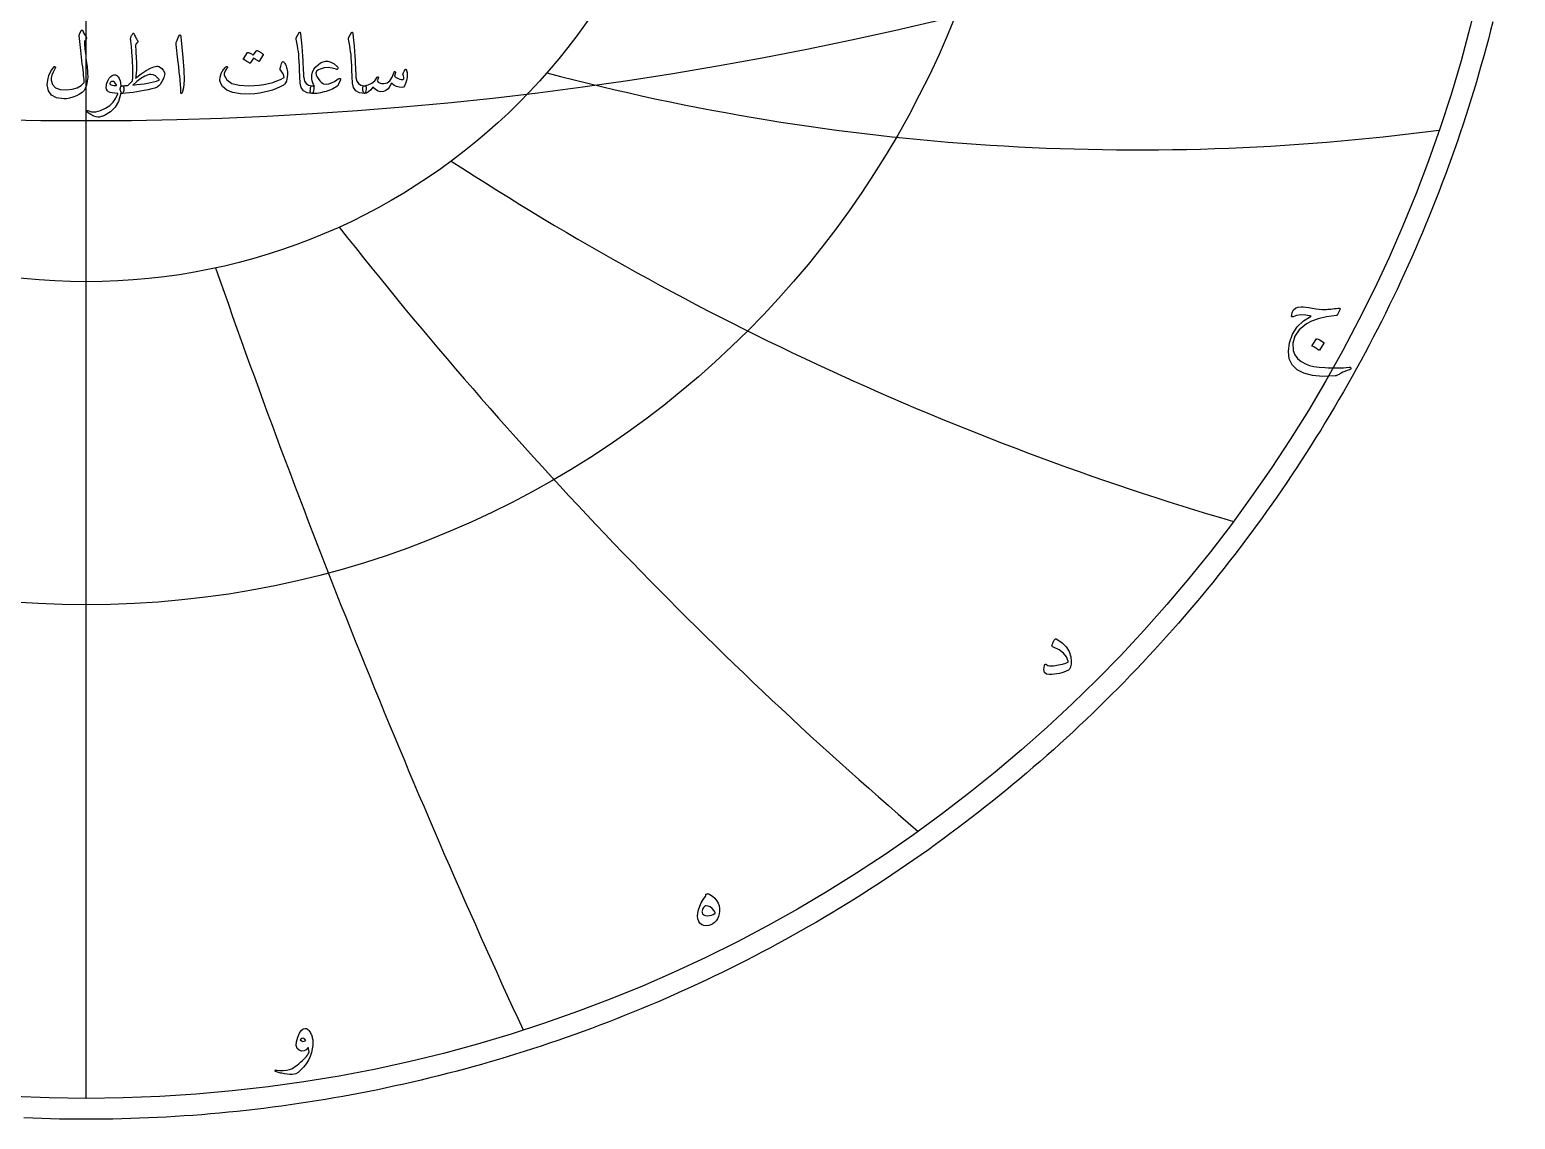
# Model space of a CAD drawing. Header units: millimetres. Extents: x -75 to 75, y -75 to 77.
# Drawn here: x -2.9 to 74.2, y -75.3 to -18.7 of the extents above; entities that cross this region are included whole.
import ezdxf

# ---------------------------------------------------------------- set-up
doc = ezdxf.new("R2010")
doc.units = ezdxf.units.MM
for name, color, linetype in [('CUT_OUTER', 1, 'Continuous'), ('ENGRAVE', 7, 'Continuous'), ('ENGRAVE_FINE', 8, 'Continuous'), ('TEXT', 5, 'Continuous')]:
    doc.layers.add(name, color=color, linetype=linetype)

msp = doc.modelspace()

# ---------------------------------------------------------------- linework, layer by layer
at = {"layer": 'CUT_OUTER'}
msp.add_lwpolyline([(73.0797, -18.3055), (72.966, -18.7536), (72.8496, -19.2009), (72.7304, -19.6476), (72.6085, -20.0935), (72.4838, -20.5386), (72.3564, -20.983), (72.2263, -21.4266), (72.0935, -21.8693), (71.9579, -22.3113), (71.8197, -22.7524), (71.6787, -23.1926), (71.5351, -23.632), (71.3887, -24.0705), (71.2397, -24.5081), (71.088, -24.9447), (70.9336, -25.3804), (70.7765, -25.8152), (70.6168, -26.249), (70.4544, -26.6818), (70.2893, -27.1136), (70.1217, -27.5444), (69.9513, -27.9741), (69.7784, -28.4028), (69.6028, -28.8304), (69.4246, -29.2569), (69.2437, -29.6824), (69.0603, -30.1067), (68.8743, -30.5299), (68.6857, -30.9519), (68.4944, -31.3728), (68.3007, -31.7924), (68.1043, -32.2109), (67.9054, -32.6282), (67.7039, -33.0443), (67.4999, -33.4591), (67.2933, -33.8726), (67.0842, -34.2849), (66.8725, -34.6958), (66.6584, -35.1055), (66.4417, -35.5139), (66.2226, -35.9209), (66.0009, -36.3265), (65.7768, -36.7308), (65.5502, -37.1337), (65.3211, -37.5352), (65.0896, -37.9353), (64.8556, -38.334), (64.6191, -38.7312), (64.3803, -39.127), (64.139, -39.5213), (63.8953, -39.9141), (63.6492, -40.3054), (63.4006, -40.6952), (63.1498, -41.0834), (62.8965, -41.4701), (62.6408, -41.8553), (62.3828, -42.2388), (62.1225, -42.6208), (61.8598, -43.0012), (61.5948, -43.3799), (61.3275, -43.7571), (61.0578, -44.1325), (60.7859, -44.5064), (60.5116, -44.8785), (60.2351, -45.2489), (59.9564, -45.6177), (59.6753, -45.9847), (59.392, -46.35), (59.1065, -46.7136), (58.8188, -47.0754), (58.5288, -47.4354), (58.2367, -47.7936), (57.9423, -48.15), (57.6458, -48.5047), (57.3471, -48.8575), (57.0462, -49.2084), (56.7432, -49.5575), (56.4381, -49.9047), (56.1308, -50.2501), (55.8214, -50.5936), (55.5099, -50.9351), (55.1963, -51.2748), (54.8807, -51.6125), (54.563, -51.9483), (54.2432, -52.2821), (53.9214, -52.6139), (53.5975, -52.9438), (53.2717, -53.2717), (52.9438, -53.5975), (52.6139, -53.9214), (52.2821, -54.2432), (51.9483, -54.563), (51.6125, -54.8807), (51.2748, -55.1963), (50.9351, -55.5099), (50.5936, -55.8214), (50.2501, -56.1308), (49.9047, -56.4381), (49.5575, -56.7432), (49.2084, -57.0462), (48.8575, -57.3471), (48.5047, -57.6458), (48.15, -57.9423), (47.7936, -58.2367), (47.4354, -58.5288), (47.0754, -58.8188), (46.7136, -59.1065), (46.35, -59.392), (45.9847, -59.6753), (45.6177, -59.9564), (45.2489, -60.2351), (44.8785, -60.5116), (44.5064, -60.7859), (44.1325, -61.0578), (43.7571, -61.3275), (43.3799, -61.5948), (43.0012, -61.8598), (42.6208, -62.1225), (42.2388, -62.3828), (41.8553, -62.6408), (41.4701, -62.8965), (41.0834, -63.1498), (40.6952, -63.4006), (40.3054, -63.6492), (39.9141, -63.8953), (39.5213, -64.139), (39.127, -64.3803), (38.7312, -64.6191), (38.334, -64.8556), (37.9353, -65.0896), (37.5352, -65.3211), (37.1337, -65.5502), (36.7308, -65.7768), (36.3265, -66.0009), (35.9209, -66.2226), (35.5139, -66.4417), (35.1055, -66.6584), (34.6958, -66.8725), (34.2849, -67.0842), (33.8726, -67.2933), (33.4591, -67.4999), (33.0443, -67.7039), (32.6282, -67.9054), (32.2109, -68.1043), (31.7924, -68.3007), (31.3728, -68.4944), (30.9519, -68.6857), (30.5299, -68.8743), (30.1067, -69.0603), (29.6824, -69.2437), (29.2569, -69.4246), (28.8304, -69.6028), (28.4028, -69.7784), (27.9741, -69.9513), (27.5444, -70.1217), (27.1136, -70.2893), (26.6818, -70.4544), (26.249, -70.6168), (25.8152, -70.7765), (25.3804, -70.9336), (24.9447, -71.088), (24.5081, -71.2397), (24.0705, -71.3887), (23.632, -71.5351), (23.1926, -71.6787), (22.7524, -71.8197), (22.3113, -71.9579), (21.8693, -72.0935), (21.4266, -72.2263), (20.983, -72.3564), (20.5386, -72.4838), (20.0935, -72.6085), (19.6476, -72.7304), (19.2009, -72.8496), (18.7536, -72.966), (18.3055, -73.0797), (17.8568, -73.1907), (17.4073, -73.2989), (16.9573, -73.4043), (16.5065, -73.507), (16.0552, -73.6069), (15.6033, -73.704), (15.1507, -73.7983), (14.6976, -73.8899), (14.244, -73.9787), (13.7898, -74.0647), (13.3351, -74.1479), (12.8798, -74.2284), (12.4241, -74.306), (11.968, -74.3808), (11.5114, -74.4529), (11.0543, -74.5221), (10.5968, -74.5885), (10.139, -74.6521), (9.6807, -74.7129), (9.2221, -74.7709), (8.7632, -74.8261), (8.3039, -74.8785), (7.8443, -74.928), (7.3844, -74.9747), (6.9242, -75.0186), (6.4638, -75.0597), (6.0031, -75.0979), (5.5422, -75.1334), (5.0811, -75.166), (4.6198, -75.1957), (4.1583, -75.2227), (3.6966, -75.2468), (3.2349, -75.268), (2.773, -75.2865), (2.311, -75.302), (1.8489, -75.3148), (1.3867, -75.3247), (0.9245, -75.3318), (0.4623, -75.3361), (0, -75.3375), (-0.4623, -75.3361), (-0.9245, -75.3318), (-1.3867, -75.3247), (-1.8489, -75.3148), (-2.311, -75.302), (-2.773, -75.2865), (-3.2349, -75.268)], dxfattribs=at)
at = {"layer": 'ENGRAVE'}
for points in [[(0, -74.25), (0, 74.25)], [(0, -74.25), (0, -31.8152)]]:
    msp.add_lwpolyline(points, dxfattribs=at)
for radius in [74.25, 48.6033, 31.8152]:
    msp.add_circle((0, 0), radius, dxfattribs=at)
for centre, radius, start, end in [((54.6354, 94.6313), 119.5926, 255.127411, 277.5202), ((102.7345, 102.7345), 153.2026, 236.855316, 253.649908), ((188.36, 108.7497), 222.8638, 218.167953, 229.364348), ((419.6752, 112.4516), 437.1898, 199.16823, 204.766427)]:
    msp.add_arc(centre, radius, start, end, dxfattribs=at)
at = {"layer": 'ENGRAVE_FINE'}
msp.add_arc((0, 166.8433), 190.2867, 247.195156, 292.804844, dxfattribs=at)
at = {"layer": 'TEXT'}
for points in [[(-0.2635, -18.7636), (-0.2558, -18.7501), (-0.2459, -18.7405), (-0.2338, -18.7348), (-0.2196, -18.7328), (-0.2053, -18.7353), (-0.1932, -18.7427), (-0.1833, -18.7551), (-0.1756, -18.7724), (-0.1348, -18.8731), (-0.0911, -18.9601), (-0.0447, -19.0334), (0.0044, -19.0929), (0.0189, -19.1143), (0.0231, -19.139), (0.0167, -19.167), (0, -19.1983), (-0.0107, -19.2134), (-0.0209, -19.2279), (-0.0305, -19.2419), (-0.0395, -19.2554), (-0.048, -19.268), (-0.056, -19.2795), (-0.0634, -19.29), (-0.0703, -19.2993), (-0.0818, -19.3163), (-0.09, -19.3366), (-0.095, -19.3602), (-0.0966, -19.3871), (-0.0914, -19.463), (-0.0845, -19.5458), (-0.076, -19.6354), (-0.0659, -19.7318), (-0.0543, -19.8352), (-0.0417, -19.9453), (-0.028, -20.0624), (-0.0132, -20.1863), (0.0034, -20.3099), (0.0181, -20.4262), (0.0309, -20.535), (0.0417, -20.6364), (0.0509, -20.7307), (0.0587, -20.8181), (0.0652, -20.8986), (0.0703, -20.9723), (0.076, -21.1905), (0.0582, -21.3972), (0.0167, -21.5923), (-0.0483, -21.7759), (-0.1117, -21.8838), (-0.2097, -21.9834), (-0.3422, -22.0748), (-0.5094, -22.1579), (-0.6905, -22.2268), (-0.8607, -22.2754), (-1.0198, -22.3037), (-1.168, -22.3116), (-1.5391, -22.2606), (-1.8048, -22.1206), (-1.965, -21.8917), (-2.0199, -21.5739), (-2.0007, -21.3371), (-1.9387, -21.1052), (-1.8338, -20.8782), (-1.6862, -20.6562), (-1.6749, -20.6433), (-1.6631, -20.6353), (-1.6508, -20.6323), (-1.6379, -20.6342), (-1.6242, -20.6394), (-1.6137, -20.6463), (-1.6066, -20.6548), (-1.6028, -20.6649), (-1.6, -20.68), (-1.6006, -20.6946), (-1.6044, -20.7086), (-1.6115, -20.722), (-1.7123, -20.9183), (-1.7817, -21.0854), (-1.8198, -21.2234), (-1.8267, -21.3324), (-1.7534, -21.567), (-1.5951, -21.7309), (-1.3516, -21.8239), (-1.0231, -21.8462), (-0.727, -21.814), (-0.4753, -21.7397), (-0.2681, -21.623), (-0.1054, -21.4641), (-0.1088, -21.3874), (-0.1147, -21.2978), (-0.1231, -21.1953), (-0.1339, -21.0799), (-0.1475, -20.9513), (-0.1641, -20.8093), (-0.1837, -20.6538), (-0.2064, -20.4849), (-0.2278, -20.3106), (-0.2481, -20.1391), (-0.2673, -19.9703), (-0.2854, -19.8043), (-0.3022, -19.641), (-0.3173, -19.4804), (-0.3307, -19.3226), (-0.3425, -19.1676), (-0.3601, -19.0183), (-0.3592, -19.0013), (-0.3568, -18.9853), (-0.3527, -18.9705), (-0.3469, -18.9568)], [(2.4151, -18.9217), (2.4255, -18.9104), (2.4349, -18.903), (2.4431, -18.8994), (2.4503, -18.8997), (2.4588, -18.9035), (2.4667, -18.9107), (2.4741, -18.9211), (2.481, -18.9348), (2.5088, -18.9941), (2.5353, -19.049), (2.5604, -19.0995), (2.5842, -19.1456), (2.6068, -19.1868), (2.6286, -19.2225), (2.6496, -19.2526), (2.6698, -19.2773), (2.6846, -19.2977), (2.6896, -19.3191), (2.6846, -19.3416), (2.6698, -19.3652), (2.582, -19.4749), (2.5707, -19.4939), (2.5633, -19.5156), (2.5598, -19.54), (2.56, -19.5672), (2.5743, -19.7744), (2.5864, -19.9569), (2.5963, -20.1147), (2.6039, -20.2478), (2.6097, -20.3565), (2.6138, -20.441), (2.6163, -20.5014), (2.6171, -20.5376), (2.6162, -20.6446), (2.6133, -20.7462), (2.6085, -20.8422), (2.6017, -20.9328), (2.5934, -21.0179), (2.5836, -21.0975), (2.5725, -21.1716), (2.56, -21.2402), (2.8584, -21.0118), (3.1166, -20.8362), (3.3348, -20.7132), (3.5129, -20.643), (3.5922, -20.6243), (3.6633, -20.6166), (3.7261, -20.6199), (3.7808, -20.6342), (3.8579, -20.6743), (3.9312, -20.7374), (4.0006, -20.8236), (4.0662, -20.9328), (4.0763, -20.9589), (4.0805, -20.9888), (4.0785, -21.0225), (4.0706, -21.0601), (4.0269, -21.1952), (3.9751, -21.3236), (3.915, -21.4455), (3.8466, -21.5607), (3.7802, -21.6348), (3.6864, -21.6991), (3.565, -21.7534), (3.4163, -21.7979), (3.2172, -21.8419), (3.0195, -21.8818), (2.8231, -21.9176), (2.6281, -21.9493), (2.4347, -21.9767), (2.2433, -21.9993), (2.0538, -22.0173), (1.8662, -22.0306), (1.8451, -22.0245), (1.8256, -22.0064), (1.8078, -21.9762), (1.7916, -21.934), (1.7773, -21.8821), (1.7696, -21.8319), (1.7685, -21.7833), (1.774, -21.7364), (1.7864, -21.6955), (1.8059, -21.665), (1.8325, -21.645), (1.8662, -21.6354), (1.9111, -21.6329), (1.9535, -21.6299), (1.9934, -21.6263), (2.0309, -21.6222), (2.0659, -21.6181), (2.0984, -21.6145), (2.1285, -21.6115), (2.156, -21.609), (2.4019, -21.3719), (2.4041, -21.3616), (2.4063, -21.3483), (2.4085, -21.332), (2.4107, -21.3126), (2.4129, -21.2903), (2.4151, -21.2649), (2.4173, -21.2365), (2.4195, -21.205), (2.4214, -21.1709), (2.4228, -21.1342), (2.4236, -21.0951), (2.4239, -21.0536), (2.4239, -21.0098), (2.4239, -20.9641), (2.4239, -20.9165), (2.4239, -20.8669), (2.4234, -20.8109), (2.4217, -20.744), (2.419, -20.666), (2.4151, -20.5771), (2.4102, -20.4778), (2.4041, -20.3685), (2.397, -20.2494), (2.3888, -20.1204), (2.3698, -19.8342), (2.3525, -19.6078), (2.3369, -19.4412), (2.3229, -19.3344), (2.3117, -19.2658), (2.3042, -19.2137), (2.3007, -19.178), (2.301, -19.1588), (2.3143, -19.1226), (2.3278, -19.0885), (2.3417, -19.0567), (2.3558, -19.027), (2.3702, -18.9991), (2.3849, -18.9722), (2.3999, -18.9464), (2.4151, -18.9217)], [(4.7995, -19.0885), (4.8415, -19.0073), (4.8753, -18.9787), (4.9008, -19.0029), (4.9181, -19.0797), (5.0191, -20.1556), (5.0792, -20.8159), (5.0926, -21.3434), (5.0594, -21.738), (4.9795, -21.9998), (4.965, -22.0213), (4.9521, -22.0328), (4.9408, -22.0344), (4.9312, -22.0262), (4.9236, -22.0133), (4.9181, -21.9966), (4.9148, -21.976), (4.9137, -21.9515), (4.9137, -21.7614), (4.9049, -21.5596), (4.8873, -21.3464), (4.861, -21.1216), (4.8552, -21.0629), (4.8379, -20.9043), (4.8091, -20.6457), (4.7688, -20.2873), (4.6722, -19.4925), (4.67, -19.4502), (4.6722, -19.4113), (4.6787, -19.3756), (4.6897, -19.3432)], [(11.07, -18.869), (11.0785, -18.8558), (11.0865, -18.847), (11.0939, -18.8426), (11.1008, -18.8426), (11.1112, -18.8484), (11.1205, -18.8657), (11.1288, -18.8945), (11.1359, -18.9348), (11.1721, -19.2628), (11.2018, -19.5661), (11.2248, -19.8446), (11.2413, -20.0985), (11.2519, -20.3156), (11.2616, -20.5102), (11.2705, -20.6822), (11.2786, -20.8318), (11.2856, -20.9589), (11.2912, -21.0634), (11.2955, -21.1455), (11.2984, -21.205), (11.3373, -21.3834), (11.4235, -21.5146), (11.5569, -21.5986), (11.7375, -21.6354), (11.7877, -21.6486), (11.8198, -21.6793), (11.8338, -21.7276), (11.8297, -21.7935), (11.8091, -21.8972), (11.7869, -21.9713), (11.763, -22.0158), (11.7375, -22.0306), (11.4834, -21.9971), (11.2962, -21.8967), (11.176, -21.7292), (11.1227, -21.4949), (11.1144, -21.3828), (11.1068, -21.2704), (11.1001, -21.1577), (11.0942, -21.0448), (11.0888, -20.9316), (11.0838, -20.8181), (11.079, -20.7043), (11.0744, -20.5903), (11.0662, -20.3728), (11.0547, -20.177), (11.0398, -20.0028), (11.0217, -19.8504), (11.0003, -19.704), (10.9756, -19.5479), (10.9476, -19.3823), (10.9163, -19.2071), (10.9122, -19.1755), (10.9131, -19.1467), (10.9188, -19.1206), (10.9295, -19.0973)], [(13.7881, -18.869), (13.7967, -18.8558), (13.8046, -18.847), (13.812, -18.8426), (13.8189, -18.8426), (13.8293, -18.8484), (13.8386, -18.8657), (13.8469, -18.8945), (13.854, -18.9348), (13.8902, -19.2628), (13.9199, -19.5661), (13.9429, -19.8446), (13.9594, -20.0985), (13.97, -20.3156), (13.9797, -20.5102), (13.9886, -20.6822), (13.9967, -20.8318), (14.0037, -20.9589), (14.0093, -21.0634), (14.0136, -21.1455), (14.0165, -21.205), (14.0555, -21.3834), (14.1416, -21.5146), (14.275, -21.5986), (14.4556, -21.6354), (14.5058, -21.6486), (14.5379, -21.6793), (14.5519, -21.7276), (14.5478, -21.7935), (14.5272, -21.8972), (14.505, -21.9713), (14.4811, -22.0158), (14.4556, -22.0306), (14.2015, -21.9971), (14.0143, -21.8967), (13.8941, -21.7292), (13.8408, -21.4949), (13.8325, -21.3828), (13.8249, -21.2704), (13.8182, -21.1577), (13.8123, -21.0448), (13.8069, -20.9316), (13.8019, -20.8181), (13.7971, -20.7043), (13.7925, -20.5903), (13.7843, -20.3728), (13.7728, -20.177), (13.758, -20.0028), (13.7398, -19.8504), (13.7184, -19.704), (13.6937, -19.5479), (13.6657, -19.3823), (13.6345, -19.2071), (13.6303, -19.1755), (13.6312, -19.1467), (13.6369, -19.1206), (13.6476, -19.0973)], [(8.8393, -19.8131), (8.8448, -19.8076), (8.8525, -19.8043), (8.8624, -19.8032), (8.8745, -19.8043), (8.9177, -19.8205), (8.9595, -19.8383), (9, -19.8578), (9.0391, -19.8789), (9.0771, -19.902), (9.1143, -19.9272), (9.1507, -19.9547), (9.1862, -19.9843), (9.1931, -19.9934), (9.1961, -20.003), (9.1953, -20.0131), (9.1906, -20.0238), (8.9799, -20.3576), (8.9741, -20.362), (8.9656, -20.362), (8.9543, -20.3576), (8.9403, -20.3488), (8.9307, -20.3407), (8.9151, -20.3296), (8.8934, -20.3154), (8.8657, -20.2983), (8.8317, -20.2778), (8.791, -20.2538), (8.7438, -20.2262), (8.69, -20.1951), (8.5232, -20.4542), (8.5155, -20.4621), (8.5056, -20.464), (8.4935, -20.4599), (8.4793, -20.4498), (8.4669, -20.441), (8.4474, -20.4278), (8.4208, -20.4103), (8.3871, -20.3883), (8.3456, -20.362), (8.2959, -20.3312), (8.238, -20.2961), (8.1719, -20.2566), (8.165, -20.25), (8.162, -20.2434), (8.1628, -20.2368), (8.1675, -20.2302), (8.3827, -19.9097), (8.3882, -19.9042), (8.3958, -19.9009), (8.4057, -19.8998), (8.4178, -19.9009), (8.4546, -19.9128), (8.4902, -19.9267), (8.5248, -19.9425), (8.5583, -19.9602), (8.5907, -19.9795), (8.622, -20.0002), (8.6522, -20.0223), (8.6813, -20.0458)], [(10.2709, -20.3971), (10.3004, -20.4341), (10.3274, -20.475), (10.3519, -20.5198), (10.374, -20.5683), (10.3937, -20.6205), (10.4108, -20.6759), (10.4255, -20.7346), (10.4377, -20.7967), (10.4536, -20.9213), (10.4575, -21.0448), (10.4492, -21.1672), (10.4289, -21.2885), (10.3982, -21.3966), (10.3587, -21.4839), (10.3104, -21.5503), (10.2533, -21.5959), (10.0722, -21.6916), (9.88, -21.777), (9.677, -21.8519), (9.4629, -21.9164), (9.2378, -21.9699), (9.0018, -22.0119), (8.7548, -22.0424), (8.4968, -22.0613), (8.0133, -22.0564), (7.6164, -21.9889), (7.3063, -21.8588), (7.0829, -21.6661), (6.9912, -21.5154), (6.949, -21.3533), (6.9561, -21.1795), (7.0126, -20.9943), (7.0317, -20.9543), (7.0538, -20.9136), (7.0789, -20.872), (7.107, -20.8296), (7.1382, -20.7864), (7.1724, -20.7423), (7.2095, -20.6975), (7.2498, -20.6518), (7.2632, -20.6389), (7.2772, -20.6309), (7.2917, -20.6279), (7.3068, -20.6298), (7.317, -20.6337), (7.3255, -20.6408), (7.3324, -20.6512), (7.3376, -20.6649), (7.34, -20.6778), (7.3387, -20.6902), (7.3335, -20.702), (7.3244, -20.7132), (7.2868, -20.758), (7.253, -20.8044), (7.2231, -20.8524), (7.1971, -20.9021), (7.1792, -20.9495), (7.1696, -20.9954), (7.1682, -21.0396), (7.1751, -21.0821), (7.3123, -21.3305), (7.5703, -21.5047), (7.949, -21.6049), (8.4485, -21.631), (8.7231, -21.6204), (8.9848, -21.5975), (9.2336, -21.5622), (9.4695, -21.5146), (9.6927, -21.4547), (9.9036, -21.3823), (10.1022, -21.2977), (10.2884, -21.2007), (10.2703, -21.1101), (10.2291, -21.0096), (10.1649, -20.8993), (10.0776, -20.7791), (10.0749, -20.7676), (10.0754, -20.7462), (10.0793, -20.7149), (10.0864, -20.6737), (10.0883, -20.6696), (10.0897, -20.666), (10.0905, -20.663), (10.0908, -20.6605), (10.1051, -20.6046), (10.1259, -20.542), (10.1534, -20.4728), (10.1874, -20.3971), (10.2025, -20.374), (10.2215, -20.3663), (10.2442, -20.374), (10.2709, -20.3971)], [(13.2173, -21.3148), (13.0987, -21.5783), (13.0836, -21.6044), (13.0691, -21.6255), (13.0551, -21.6417), (13.0417, -21.6529), (12.9733, -21.6997), (12.9, -21.7435), (12.8218, -21.7843), (12.7387, -21.822), (12.6508, -21.8573), (12.5586, -21.8906), (12.462, -21.922), (12.361, -21.9515), (12.1722, -21.9976), (12.0053, -22.0262), (11.8604, -22.0372), (11.7375, -22.0306), (11.6906, -22.0092), (11.6595, -21.9669), (11.6445, -21.9038), (11.6453, -21.8198), (11.6565, -21.7441), (11.6727, -21.6881), (11.6939, -21.6518), (11.7199, -21.6354), (11.7243, -21.6354), (11.7287, -21.6354), (11.7331, -21.6354), (11.7375, -21.6354), (11.7701, -21.6387), (11.8023, -21.6398), (11.8338, -21.6387), (11.8648, -21.6354), (11.8116, -21.5566), (11.7704, -21.4696), (11.7413, -21.3744), (11.7243, -21.2709), (11.7218, -21.0857), (11.754, -20.9207), (11.8206, -20.7761), (11.9219, -20.6518), (12.0523, -20.5357), (12.1799, -20.4465), (12.3048, -20.3842), (12.4269, -20.3488), (12.5586, -20.3491), (12.7079, -20.3982), (12.8748, -20.4962), (13.0592, -20.643), (13.0801, -20.6658), (13.09, -20.6902), (13.0889, -20.7163), (13.0768, -20.744), (13.0595, -20.7654), (13.0384, -20.7769), (13.0134, -20.7786), (12.9846, -20.7703), (12.7779, -20.7105), (12.5707, -20.6891), (12.3629, -20.7061), (12.1546, -20.7615), (12.072, -20.7964), (12.0086, -20.8351), (11.9645, -20.8776), (11.9395, -20.924), (11.9334, -20.9827), (11.9505, -21.0579), (11.9905, -21.1496), (12.0536, -21.2577), (12.1305, -21.367), (12.2029, -21.4488), (12.271, -21.5031), (12.3347, -21.53), (12.4733, -21.5437), (12.6124, -21.5278), (12.7521, -21.4822), (12.8924, -21.407), (13.0197, -21.3192), (13.0856, -21.2775), (13.1383, -21.2534), (13.1778, -21.2468), (13.2041, -21.2577), (13.2148, -21.2712), (13.2206, -21.2852), (13.2214, -21.2997), (13.2173, -21.3148)], [(16.5853, -20.7791), (16.5949, -20.7725), (16.6062, -20.7747), (16.6191, -20.7857), (16.6336, -20.8055), (16.6492, -20.8389), (16.661, -20.8867), (16.669, -20.9487), (16.6731, -21.025), (16.6745, -21.1117), (16.6698, -21.1963), (16.6591, -21.2786), (16.6424, -21.3587), (16.5935, -21.5146), (16.5392, -21.6266), (16.4794, -21.6947), (16.414, -21.7188), (16.2595, -21.7098), (16.1165, -21.6694), (15.9851, -21.5978), (15.8651, -21.4949), (15.7828, -21.6571), (15.6851, -21.7836), (15.572, -21.8744), (15.4436, -21.9296), (15.3088, -21.9417), (15.1724, -21.9076), (15.0344, -21.8275), (14.8947, -21.7012), (14.7816, -21.8453), (14.6708, -21.9482), (14.5621, -22.01), (14.4556, -22.0306), (14.4342, -22.0185), (14.4139, -21.9823), (14.3947, -21.9219), (14.3766, -21.8374), (14.37, -21.7539), (14.3809, -21.6925), (14.4095, -21.6529), (14.4556, -21.6354), (14.6581, -21.5895), (14.8354, -21.5004), (14.9875, -21.3678), (15.1143, -21.1919), (15.1211, -21.1823), (15.1285, -21.1754), (15.1365, -21.1713), (15.145, -21.1699), (15.1554, -21.171), (15.1648, -21.1743), (15.173, -21.1798), (15.1801, -21.1875), (15.1842, -21.2111), (15.1746, -21.2512), (15.1513, -21.3077), (15.1143, -21.3807), (15.1628, -21.437), (15.2383, -21.4784), (15.3407, -21.505), (15.4699, -21.5168), (15.631, -21.4831), (15.7718, -21.373), (15.8923, -21.1867), (15.9925, -20.924), (15.9974, -20.9106), (16.0035, -20.901), (16.0106, -20.8952), (16.0188, -20.8933), (16.0312, -20.8944), (16.0419, -20.8977), (16.0509, -20.9032), (16.0584, -20.9108), (16.0638, -20.9218), (16.0671, -20.9328), (16.0682, -20.9438), (16.0671, -20.9548), (16.0232, -21.1392), (16.0746, -21.1847), (16.1363, -21.2248), (16.2085, -21.2594), (16.2911, -21.2885), (16.3715, -21.3074), (16.4327, -21.3115), (16.4747, -21.3008), (16.4975, -21.2753), (16.5049, -21.2363), (16.5008, -21.1809), (16.4851, -21.109), (16.458, -21.0206), (16.4626, -20.9956), (16.4854, -20.9471), (16.5263, -20.8749), (16.5853, -20.7791)], [(1.7784, -22.0789), (1.6755, -22.4403), (1.5029, -22.743), (1.2605, -22.987), (0.9485, -23.1723), (0.9048, -23.1911), (0.8618, -23.208), (0.8192, -23.2229), (0.7772, -23.2359), (0.7361, -23.2468), (0.696, -23.2552), (0.657, -23.2611), (0.6191, -23.2645), (0.5247, -23.251), (0.3996, -23.2019), (0.2437, -23.1171), (0.0571, -22.9966), (0.0371, -22.9793), (0.0252, -22.9626), (0.0217, -22.9464), (0.0263, -22.9308), (0.0368, -22.9187), (0.0505, -22.9132), (0.0675, -22.9143), (0.0878, -22.922), (0.2819, -22.9848), (0.4995, -22.9846), (0.7407, -22.9212), (1.0056, -22.7946), (1.2218, -22.6478), (1.4008, -22.4752), (1.5424, -22.2768), (1.6467, -22.0525), (1.6459, -22.0446), (1.6434, -22.0383), (1.6393, -22.0336), (1.6335, -22.0306), (1.4823, -22.0218), (1.3536, -22.0042), (1.2474, -21.9779), (1.1636, -21.9428), (1.0989, -21.8884), (1.0583, -21.8132), (1.0418, -21.7172), (1.0495, -21.6003), (1.0519, -21.5847), (1.055, -21.569), (1.0585, -21.5529), (1.0627, -21.5366), (1.0673, -21.5197), (1.0725, -21.502), (1.0783, -21.4835), (1.0846, -21.4641), (1.1362, -21.3387), (1.1988, -21.2347), (1.2723, -21.1521), (1.3569, -21.0909), (1.4433, -21.0574), (1.5226, -21.0579), (1.5948, -21.0925), (1.6598, -21.1611), (1.7167, -21.2566), (1.7597, -21.3675), (1.7891, -21.4938), (1.8048, -21.6354), (1.8134, -21.6352), (1.8218, -21.6348), (1.8299, -21.6341), (1.8377, -21.6332), (1.8455, -21.6322), (1.8536, -21.6315), (1.862, -21.6311), (1.8706, -21.631), (1.9003, -21.6373), (1.9233, -21.6562), (1.9398, -21.6878), (1.9497, -21.732), (1.9538, -21.7806), (1.953, -21.8297), (1.9472, -21.8794), (1.9365, -21.9296), (1.9225, -21.9738), (1.9068, -22.0053), (1.8896, -22.0243), (1.8706, -22.0306), (1.7872, -22.0306), (1.7866, -22.0385), (1.785, -22.0492), (1.7822, -22.0627), (1.7784, -22.0789)], [(1.5676, -21.5871), (1.5215, -21.5067), (1.471, -21.4499), (1.4161, -21.4166), (1.3569, -21.407), (1.3215, -21.4164), (1.2899, -21.4312), (1.2622, -21.4515), (1.2383, -21.4773), (1.2306, -21.491), (1.2295, -21.5058), (1.235, -21.5218), (1.2471, -21.5388), (1.2924, -21.5786), (1.358, -21.6057), (1.4439, -21.6203), (1.5501, -21.6222), (1.561, -21.62), (1.5676, -21.6134), (1.5698, -21.6024), (1.5676, -21.5871)], [(3.3592, -21.0382), (3.337, -21.039), (3.3142, -21.0415), (3.2909, -21.0456), (3.267, -21.0514), (3.0513, -21.1362), (2.8389, -21.2544), (2.6297, -21.4062), (2.4239, -21.5915), (2.6295, -21.5723), (2.8246, -21.5498), (3.0093, -21.524), (3.1836, -21.4949), (3.3474, -21.4622), (3.5008, -21.4257), (3.6438, -21.3854), (3.7764, -21.3412), (3.7887, -21.336), (3.795, -21.3291), (3.7953, -21.3206), (3.7895, -21.3104), (3.6951, -21.1946), (3.5919, -21.1106), (3.48, -21.0585), (3.3592, -21.0382)], [(65.1331, -33.2689), (65.0207, -33.5218), (65.0105, -33.5385), (64.9984, -33.5511), (64.9847, -33.5596), (64.9692, -33.564), (64.4496, -33.6459), (64.0148, -33.7466), (63.665, -33.8661), (63.4001, -34.0043), (63.0286, -34.3072), (62.79, -34.6401), (62.6843, -35.0028), (62.7115, -35.3954), (62.7941, -35.6079), (62.934, -35.7958), (63.1313, -35.9592), (63.386, -36.098), (63.5649, -36.16), (63.7877, -36.2104), (64.0544, -36.249), (64.365, -36.2759), (64.5301, -36.2838), (64.6928, -36.2888), (64.8532, -36.2909), (65.0113, -36.29), (65.1665, -36.2865), (65.3181, -36.2806), (65.4663, -36.2724), (65.6109, -36.2619), (65.6448, -36.2595), (65.6718, -36.2619), (65.6917, -36.2689), (65.7045, -36.2806), (65.7116, -36.295), (65.7139, -36.3099), (65.7116, -36.3254), (65.7045, -36.3415), (65.6994, -36.3501), (65.6934, -36.3573), (65.6865, -36.363), (65.6788, -36.3673), (65.6704, -36.3709), (65.6618, -36.3749), (65.6529, -36.3791), (65.6437, -36.3837), (65.5087, -36.4267), (65.3896, -36.4715), (65.2862, -36.518), (65.1987, -36.5663), (65.1426, -36.6012), (65.0915, -36.6307), (65.0454, -36.655), (65.0043, -36.6741), (64.9687, -36.6887), (64.9393, -36.6998), (64.916, -36.7074), (64.8989, -36.7115), (64.2584, -36.7353), (63.7139, -36.6893), (63.2654, -36.5737), (62.913, -36.3884), (62.6583, -36.1343), (62.5078, -35.8169), (62.4615, -35.4364), (62.5195, -34.9926), (62.6729, -34.5455), (62.913, -34.1647), (63.2397, -33.85), (63.653, -33.6014), (63.3603, -33.5455), (63.105, -33.5324), (62.8872, -33.5619), (62.7069, -33.6342), (62.6911, -33.6401), (62.6764, -33.6436), (62.663, -33.6448), (62.6507, -33.6436), (62.6404, -33.6398), (62.6331, -33.6331), (62.6287, -33.6234), (62.6272, -33.6108), (62.6337, -33.5526), (62.6436, -33.4949), (62.6571, -33.4378), (62.6741, -33.3813), (62.7338, -33.2715), (62.8286, -33.1904), (62.9586, -33.138), (63.1237, -33.1143), (63.2282, -33.1152), (63.3591, -33.1272), (63.5163, -33.1503), (63.6998, -33.1846), (63.8893, -33.2188), (64.064, -33.242), (64.2241, -33.254), (64.3696, -33.2548), (64.4396, -33.2518), (64.5137, -33.2472), (64.5918, -33.2412), (64.6741, -33.2338), (64.7605, -33.2245), (64.8509, -33.2133), (64.9455, -33.2), (65.0441, -33.1846), (65.1006, -33.1828), (65.1343, -33.1963), (65.1451, -33.225), (65.1331, -33.2689)], [(63.9247, -34.7865), (63.9305, -34.7806), (63.9387, -34.7771), (63.9493, -34.7759), (63.9621, -34.7771), (64.0532, -34.814), (64.139, -34.8591), (64.2195, -34.9123), (64.2947, -34.9738), (64.302, -34.9832), (64.3052, -34.9926), (64.3044, -35.0019), (64.2994, -35.0113), (64.0792, -35.3673), (64.071, -35.3758), (64.0605, -35.3778), (64.0476, -35.3734), (64.0324, -35.3626), (64.0192, -35.3532), (63.9984, -35.3392), (63.97, -35.3204), (63.934, -35.297), (63.8898, -35.2689), (63.8368, -35.2361), (63.7751, -35.1986), (63.7045, -35.1565), (63.6952, -35.1495), (63.6905, -35.1424), (63.6905, -35.1354), (63.6952, -35.1284)], [(50.1819, -50.6946), (50.2005, -50.6389), (50.2188, -50.5887), (50.2368, -50.544), (50.2545, -50.5049), (50.2716, -50.4711), (50.2879, -50.4423), (50.3032, -50.4184), (50.3177, -50.3995), (50.3403, -50.3814), (50.3657, -50.3738), (50.3941, -50.3767), (50.4254, -50.3902), (50.7027, -50.5761), (50.9161, -50.7918), (51.0657, -51.0374), (51.1514, -51.3129), (51.1634, -51.3917), (51.1713, -51.4686), (51.1752, -51.5439), (51.1749, -51.6174), (51.1702, -51.6885), (51.1608, -51.7567), (51.1468, -51.822), (51.128, -51.8843), (51.1113, -51.9177), (51.0894, -51.9476), (51.0622, -51.9739), (51.0297, -51.9967), (50.9178, -52.0515), (50.8025, -52.0986), (50.6836, -52.1381), (50.5613, -52.1701), (50.436, -52.1949), (50.3083, -52.2134), (50.1784, -52.2254), (50.046, -52.2309), (49.8891, -52.2046), (49.7931, -52.1162), (49.758, -51.9657), (49.7838, -51.7532), (49.7925, -51.7301), (49.8048, -51.7122), (49.8206, -51.6996), (49.84, -51.6923), (49.8566, -51.6943), (49.8739, -51.7005), (49.8918, -51.7107), (49.9102, -51.7251), (49.9673, -51.7558), (50.0449, -51.7731), (50.1429, -51.7769), (50.2615, -51.7672), (50.5188, -51.7298), (50.7287, -51.6876), (50.8912, -51.6408), (51.0062, -51.5893), (51.0121, -51.5822), (51.0156, -51.5705), (51.0168, -51.5541), (51.0156, -51.533), (50.9363, -51.3117), (50.7826, -51.1162), (50.5545, -50.9464), (50.2521, -50.8024), (50.2126, -50.7816), (50.1877, -50.7567), (50.1775, -50.7277), (50.1819, -50.6946)], [(32.21, -63.6372), (32.2501, -63.6188), (32.2955, -63.615), (32.3461, -63.6258), (32.402, -63.6513), (32.5411, -63.7444), (32.6585, -63.8503), (32.7542, -63.9692), (32.8282, -64.1009), (32.8795, -64.2382), (32.9067, -64.3785), (32.9099, -64.5216), (32.8891, -64.6677), (32.8514, -64.8009), (32.799, -64.9194), (32.7319, -65.0234), (32.6503, -65.1126), (32.558, -65.1844), (32.4594, -65.2356), (32.3543, -65.2663), (32.2428, -65.2766), (32.097, -65.266), (31.9781, -65.2251), (31.8862, -65.1536), (31.8212, -65.0518), (31.7823, -64.9279), (31.7685, -64.7859), (31.7799, -64.6258), (31.8165, -64.4475), (31.876, -64.2625), (31.9559, -64.0869), (32.0563, -63.9206), (32.1772, -63.7637), (32.1813, -63.7564), (32.1842, -63.7438), (32.186, -63.7259), (32.1866, -63.7028), (32.188, -63.6776), (32.1924, -63.6583), (32.1997, -63.6448), (32.21, -63.6372)], [(32.6549, -64.6443), (32.6746, -64.6197), (32.6772, -64.5881), (32.6628, -64.5494), (32.6315, -64.5037), (32.5229, -64.3855), (32.4172, -64.3023), (32.3145, -64.2543), (32.2147, -64.2414), (32.1672, -64.2499), (32.1233, -64.2754), (32.0829, -64.3179), (32.046, -64.3773), (32.0165, -64.4414), (31.998, -64.4979), (31.9907, -64.5468), (31.9945, -64.5881), (32.0273, -64.6639), (32.0835, -64.718), (32.1631, -64.7505), (32.2662, -64.7614), (32.3801, -64.754), (32.4828, -64.7321), (32.5744, -64.6955), (32.6549, -64.6443)], [(10.9881, -71.062), (11.0736, -70.8635), (11.1661, -70.7224), (11.2656, -70.6387), (11.3722, -70.6123), (11.4389, -70.624), (11.5033, -70.6591), (11.5654, -70.7177), (11.6251, -70.7997), (11.6538, -70.8471), (11.679, -70.8957), (11.7006, -70.9455), (11.7188, -70.9964), (11.7343, -71.0488), (11.7481, -71.1029), (11.7601, -71.1589), (11.7703, -71.2165), (11.78, -71.345), (11.7715, -71.4964), (11.7448, -71.6706), (11.7, -71.8676), (11.6339, -72.0716), (11.5431, -72.2669), (11.4278, -72.4534), (11.2879, -72.6311), (11.1412, -72.7859), (11.0103, -72.8992), (10.8953, -72.9709), (10.7961, -73.0011), (10.6948, -73.0064), (10.5783, -73.0034), (10.4465, -72.9923), (10.2996, -72.973), (10.2251, -72.9608), (10.1561, -72.9478), (10.0927, -72.9339), (10.0349, -72.9191), (9.9824, -72.904), (9.9348, -72.8893), (9.8922, -72.8748), (9.8546, -72.8606), (9.8324, -72.8483), (9.8171, -72.8348), (9.8089, -72.8202), (9.8078, -72.8044), (9.8151, -72.7886), (9.8277, -72.7786), (9.8455, -72.7745), (9.8687, -72.7763), (10.0493, -72.7938), (10.2258, -72.795), (10.3982, -72.7798), (10.5666, -72.7482), (10.6185, -72.7321), (10.676, -72.7072), (10.7391, -72.6735), (10.8078, -72.6311), (10.882, -72.5798), (10.9618, -72.5198), (11.0471, -72.451), (11.138, -72.3734), (11.227, -72.2932), (11.3066, -72.2165), (11.3769, -72.1434), (11.4378, -72.0737), (11.489, -72.0072), (11.5303, -71.9437), (11.5616, -71.8831), (11.583, -71.8254), (11.5707, -71.7382), (11.5572, -71.6732), (11.5426, -71.6305), (11.5267, -71.61), (11.4316, -71.7221), (11.3242, -71.7821), (11.2044, -71.79), (11.0724, -71.7458), (10.9635, -71.6504), (10.9132, -71.5046), (10.9214, -71.3085), (10.9881, -71.062)], [(11.4143, -71.2353), (11.3452, -71.1515), (11.2738, -71.1205), (11.2, -71.1422), (11.1239, -71.2165), (11.186, -71.2669), (11.2551, -71.2868), (11.3312, -71.2762), (11.4143, -71.2353)]]:
    msp.add_lwpolyline(points, close=True, dxfattribs=at)

doc.saveas('drawing.dxf')
